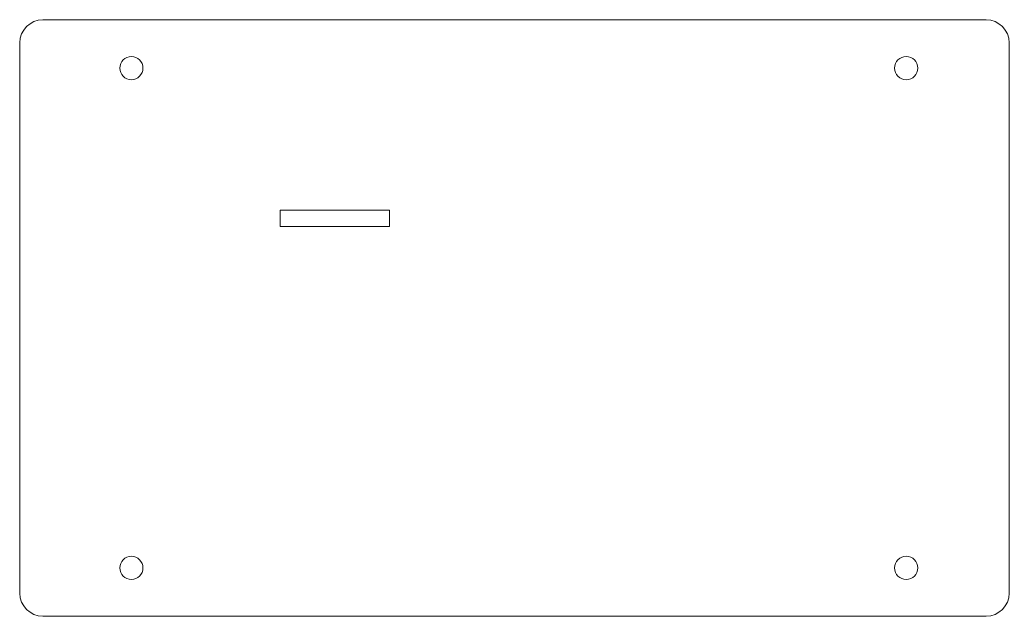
# Model space of a CAD drawing. Header units: centimetres. Extents: x -24.7 to -6.6, y 0.1 to 22.
# Drawn here: x -24.66 to -6.59, y 11.15 to 22.03 of the extents above; entities that cross this region are included whole.
import ezdxf

# ---------------------------------------------------------------- set-up
doc = ezdxf.new("R2010")
doc.units = ezdxf.units.CM
doc.header["$MEASUREMENT"] = 0
doc.layers.add('Layer 1', color=7, linetype='Continuous')

msp = doc.modelspace()

# ---------------------------------------------------------------- linework, layer by layer
at = {"layer": 'Layer 1', "lineweight": 20}
msp.add_lwpolyline([(-19.90756, 18.26382), (-17.90756, 18.26382), (-17.90756, 18.56382), (-19.90756, 18.56382), (-19.90756, 18.26382)], close=True, dxfattribs=at)
for centre in [(-22.62231, 21.15279), (-8.47451, 21.15279), (-22.62231, 12.03419), (-8.47451, 12.03419)]:
    msp.add_ellipse(centre, major_axis=(0, 0.21166), ratio=1, dxfattribs=at)
msp.add_open_spline([(-24.23734, 22.0338), (-24.23734, 22.0338), (-7.01586, 22.0338), (-7.01586, 22.0338), (-7.01586, 22.0338), (-6.78356, 22.0338), (-6.5935, 21.84374), (-6.5935, 21.61144), (-6.5935, 21.61144), (-6.5935, 21.61144), (-6.5935, 11.57556), (-6.5935, 11.57556), (-6.5935, 11.57556), (-6.5935, 11.34326), (-6.78356, 11.1532), (-7.01586, 11.1532), (-7.01586, 11.1532), (-7.01586, 11.1532), (-24.23734, 11.1532), (-24.23734, 11.1532), (-24.23734, 11.1532), (-24.46964, 11.1532), (-24.6597, 11.34326), (-24.6597, 11.57556), (-24.6597, 11.57556), (-24.6597, 11.57556), (-24.6597, 21.61144), (-24.6597, 21.61144), (-24.6597, 21.61144), (-24.6597, 21.84374), (-24.46964, 22.0338), (-24.23734, 22.0338)], degree=3, knots=[0, 0, 0, 0, 0.11111111, 0.11111111, 0.11111111, 0.11111111, 0.22222222, 0.22222222, 0.22222222, 0.22222222, 0.33333333, 0.33333333, 0.33333333, 0.33333333, 0.44444444, 0.44444444, 0.44444444, 0.44444444, 0.55555556, 0.55555556, 0.55555556, 0.55555556, 0.66666667, 0.66666667, 0.66666667, 0.66666667, 0.77777778, 0.77777778, 0.77777778, 0.77777778, 1, 1, 1, 1], dxfattribs=at)

doc.saveas('drawing.dxf')
